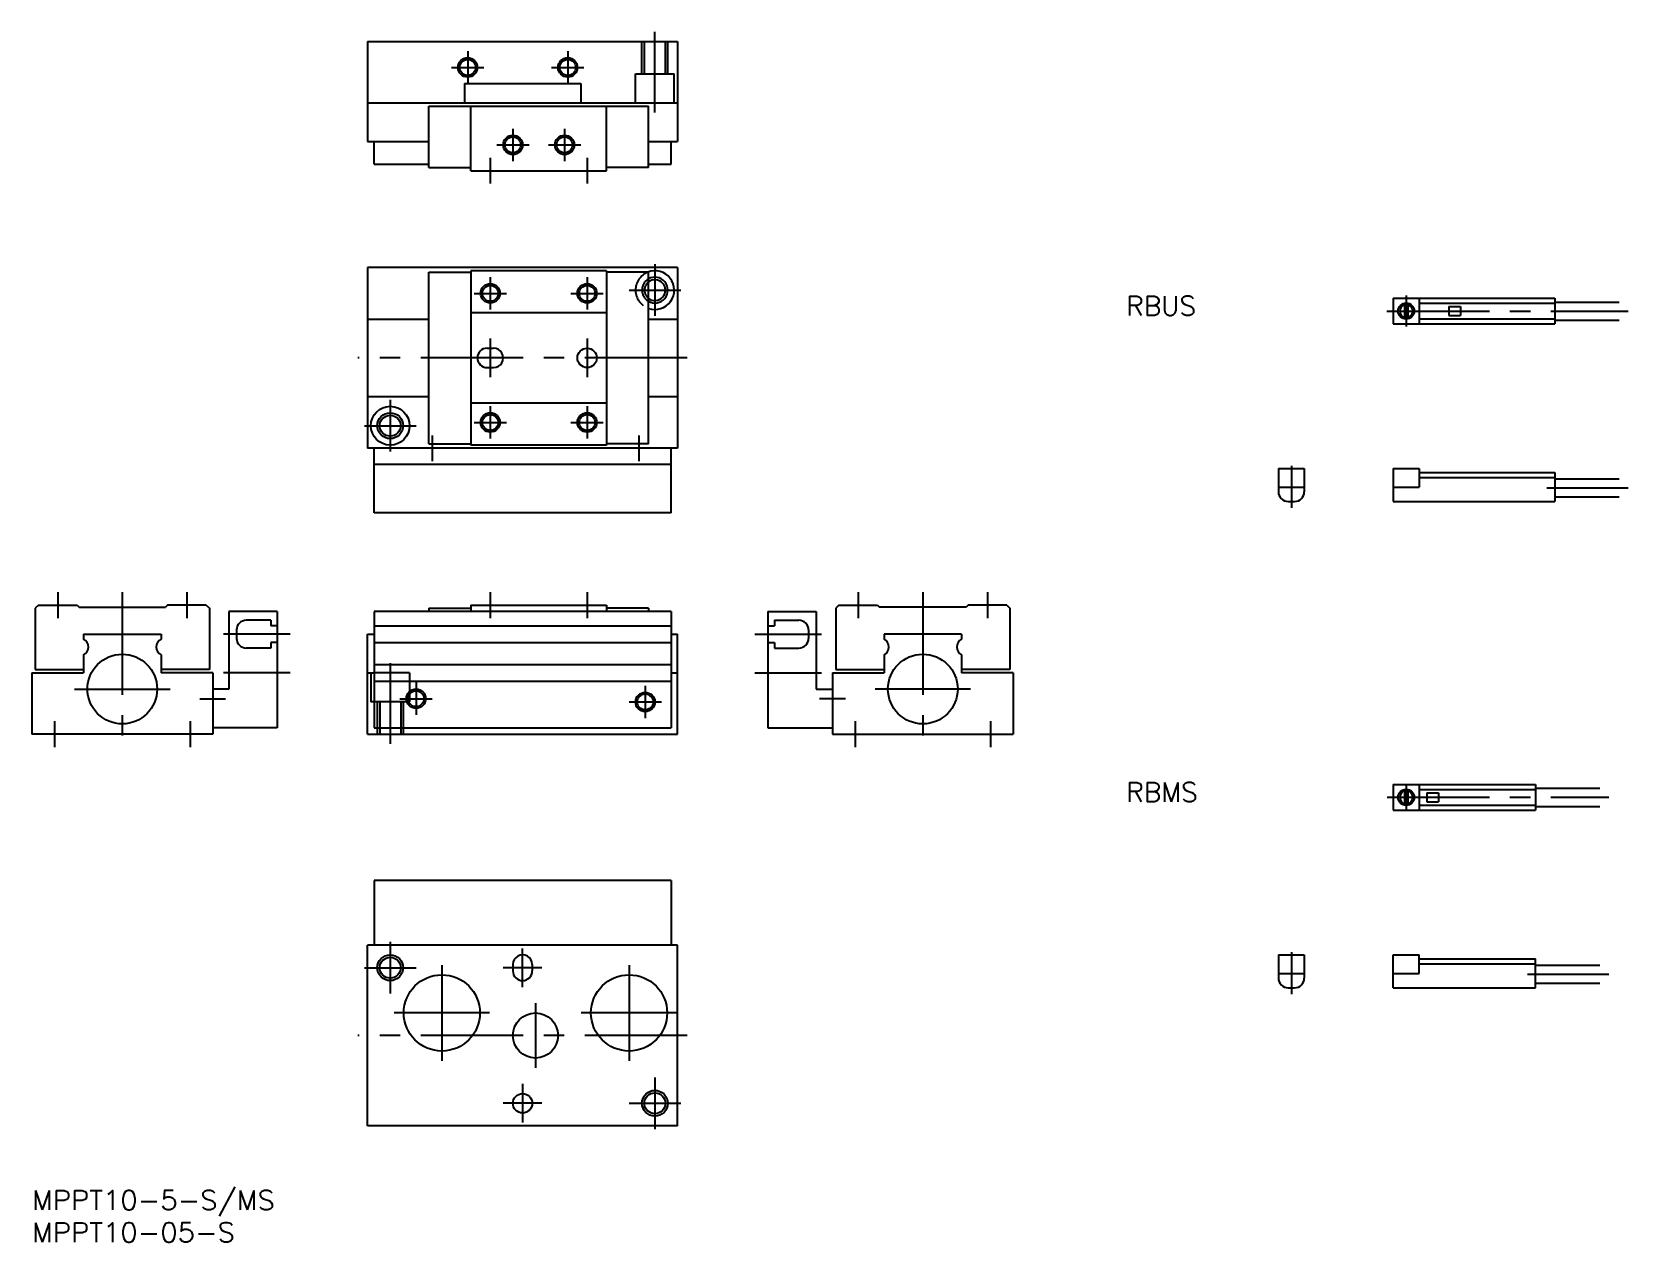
# Model space of a CAD drawing. Extents: x 0 to 247, y -8 to 179.
import ezdxf

# ---------------------------------------------------------------- set-up
doc = ezdxf.new("R2010")
doc.units = 0
doc.header["$LTSCALE"] = 0.5
doc.linetypes.add('CENTER', pattern=[50.8, 31.75, -6.35, 6.35, -6.35])
doc.linetypes.add('DASHED', pattern=[19.05, 12.7, -6.35])
for name, color, linetype in [('MSM_CENTER', 1, 'CENTER'), ('MSM_CONTINUOUS', 7, 'CONTINUOUS'), ('MSM_DASHED', 4, 'DASHED'), ('MSM_NARROW', 5, 'CONTINUOUS'), ('MSM_PART_NUMBER', 7, 'CONTINUOUS')]:
    doc.layers.add(name, color=color, linetype=linetype)
doc.styles.get("Standard").update_dxf_attribs({"font": 'txt.shx', "height": 3, "bigfont": 'bigfont.shx'})

# ---------------------------------------------------------------- blocks, each defined once
blk = doc.blocks.new('*U2')
at = {"layer": 'MSM_PART_NUMBER', "width": 1.045}
blk.add_text('MPPT10-5-S/MS', height=3, dxfattribs=at).set_placement((0, -3))
blk = doc.blocks.new('*U3')
at = {"layer": 'MSM_PART_NUMBER', "width": 1.045}
blk.add_text('MPPT10-05-S', height=3, dxfattribs=at).set_placement((0, -8))
blk = doc.blocks.new('*U5')
at = {"layer": 'MSM_PART_NUMBER'}
blk.add_text('RBUS', height=3, dxfattribs=at).set_placement((169.525004, 135.53092))
blk = doc.blocks.new('*U6')
at = {"layer": 'MSM_PART_NUMBER'}
blk.add_text('RBMS', height=3, dxfattribs=at).set_placement((169.525005, 60.202911))

msp = doc.modelspace()

# ---------------------------------------------------------------- linework, layer by layer
at = {"layer": 'MSM_CENTER'}
for p, q in [((96.502921, 166.966481), (96.502921, 179.466481)), ((67.502921, 176.466481), (67.502921, 171.466481)), ((83.002921, 176.466481), (83.002921, 171.466481)), ((65.002921, 173.966481), (70.002921, 173.966481)), ((80.502921, 173.966481), (85.502921, 173.966481)), ((74.502921, 164.466481), (74.502921, 159.466481)), ((82.502921, 164.466481), (82.502921, 159.466481)), ((72.002921, 161.966481), (77.002921, 161.966481)), ((80.002921, 161.966481), (85.002921, 161.966481)), ((71.002921, 159.966481), (71.002921, 155.966481)), ((86.002921, 159.966481), (86.002921, 155.966481)), ((96.502921, 143.466481), (96.502921, 135.466481)), ((71.002921, 141.466481), (71.002921, 136.466481)), ((86.002921, 141.466481), (86.002921, 136.466481)), ((68.502921, 138.966481), (73.502921, 138.966481)), ((83.502921, 138.966481), (88.502921, 138.966481)), ((92.502921, 139.466481), (100.502921, 139.466481)), ((212.886946, 138.624276), (212.886946, 133.824276)), ((209.886943, 136.224276), (247.250632, 136.224276)), ((71.002921, 131.966481), (71.002921, 125.966481)), ((86.002921, 131.966481), (86.002921, 125.966481)), ((101.502921, 128.966481), (50.502921, 128.966481)), ((55.502921, 122.466481), (55.502921, 114.466481)), ((71.002921, 121.466481), (71.002921, 116.466481)), ((86.002921, 121.466481), (86.002921, 116.466481)), ((68.502921, 118.966481), (73.502921, 118.966481)), ((83.502921, 118.966481), (88.502921, 118.966481)), ((51.502921, 118.466481), (59.502921, 118.466481)), ((62.002921, 116.966481), (62.002921, 112.966481)), ((94.002921, 116.966481), (94.002921, 112.966481)), ((195.093533, 112.224276), (195.093533, 105.724276)), ((234.656828, 108.824274), (247.250632, 108.824274)), ((4, 92.674405), (4, 88.674405)), ((14, 92.674405), (14, 68.674405)), ((24, 92.674405), (24, 88.674405)), ((71.002921, 92.674405), (71.002921, 88.674405)), ((86.002921, 92.674405), (86.002921, 88.674405)), ((128.005842, 92.674405), (128.005842, 88.674405)), ((138.005842, 92.674405), (138.005842, 68.674405)), ((148.005842, 92.674405), (148.005842, 88.674405)), ((40, 86.174405), (29.7, 86.174405)), ((112.005842, 86.174405), (122.305842, 86.174405)), ((55.502921, 81.674405), (55.502921, 69.174405)), ((40, 80.174405), (29.7, 80.174405)), ((112.005842, 80.174405), (122.305842, 80.174405)), ((6.600006, 77.674405), (21.399994, 77.674405)), ((59.502921, 78.674405), (59.502921, 73.674405)), ((95.002921, 78.174405), (95.002921, 73.174405)), ((145.405836, 77.674405), (130.605848, 77.674405)), ((26, 76.174405), (30, 76.174405)), ((57.002921, 76.174405), (62.002921, 76.174405)), ((92.502921, 75.674405), (97.502921, 75.674405)), ((126.005842, 76.174405), (122.005842, 76.174405)), ((3.5, 72.674405), (3.5, 68.674405)), ((24.5, 72.674405), (24.5, 68.674405)), ((127.505842, 72.674405), (127.505842, 68.674405)), ((148.505842, 72.674405), (148.505842, 68.674405)), ((212.886946, 62.896267), (212.886946, 58.896267)), ((209.908723, 60.896267), (244.250632, 60.896267)), ((55.502921, 38.5), (55.502921, 30.5)), ((76.002921, 31.5), (76.002921, 37.5)), ((63.502921, 34.900002), (63.502921, 20.099998)), ((92.502921, 34.900002), (92.502921, 20.099998)), ((195.093533, 36.896267), (195.093533, 30.396267)), ((51.502921, 34.5), (59.502921, 34.5)), ((79.002921, 34.5), (73.002921, 34.5)), ((231.656828, 33.496277), (244.250632, 33.496277)), ((70.902915, 27.5), (56.102927, 27.5)), ((78.002921, 29), (78.002921, 19)), ((99.902915, 27.5), (85.102927, 27.5)), ((101.502921, 24), (50.502921, 24)), ((96.502921, 17.5), (96.502921, 9.5)), ((76.002921, 16.5), (76.002921, 10.5)), ((79.002921, 13.5), (73.002921, 13.5)), ((92.502921, 13.5), (100.502921, 13.5))]:
    msp.add_line(p, q, dxfattribs=at)
at = {"layer": 'MSM_CONTINUOUS'}
for p, q in [((52.002921, 177.966481), (100.002921, 177.966481)), ((52.002921, 177.966481), (52.002921, 162.466481)), ((100.002921, 177.966481), (100.002921, 162.466481)), ((67.002921, 171.466481), (67.002921, 168.466481)), ((67.002921, 171.466481), (85.002921, 171.466481)), ((85.002921, 171.466481), (85.002921, 168.466481)), ((52.002921, 168.466481), (100.002921, 168.466481)), ((61.502921, 158.466481), (61.502921, 167.966481)), ((61.502921, 167.966481), (95.502921, 167.966481)), ((68.002921, 157.966481), (68.002921, 167.966481)), ((89.002921, 157.966481), (89.002921, 167.966481)), ((95.502921, 158.466481), (95.502921, 167.966481)), ((52.002921, 162.466481), (61.502921, 162.466481)), ((53.002921, 158.966481), (53.002921, 162.466481)), ((95.502921, 162.466481), (100.002921, 162.466481)), ((99.002921, 158.966481), (99.002921, 162.466481)), ((53.002921, 158.966481), (61.502921, 158.966481)), ((61.502921, 158.466481), (68.002921, 158.466481)), ((95.502921, 158.466481), (89.002921, 158.466481)), ((95.502921, 158.966481), (99.002921, 158.966481)), ((68.002921, 157.966481), (89.002921, 157.966481)), ((52.002921, 142.966481), (52.002921, 114.966481)), ((100.002921, 142.966481), (52.002921, 142.966481)), ((61.502921, 142.266484), (68.002921, 142.266484)), ((61.502921, 115.666478), (61.502921, 142.266484)), ((89.002921, 142.466481), (68.002921, 142.466481)), ((68.002921, 142.466481), (68.002921, 115.466481)), ((89.002921, 142.466481), (89.002921, 115.466481)), ((95.502921, 142.266484), (89.002921, 142.266484)), ((95.502921, 115.666478), (95.502921, 142.266484)), ((100.002921, 142.966481), (100.002921, 114.966481)), ((210.886946, 138.224276), (210.886946, 134.224276)), ((210.886946, 138.224276), (235.886946, 138.224276)), ((212.636946, 137.449026), (212.636946, 134.999526)), ((213.136946, 137.449026), (213.136946, 134.999526)), ((214.886938, 138.224276), (214.886938, 134.224276)), ((214.886938, 137.424276), (235.886946, 137.424276)), ((219.486945, 136.924276), (221.286948, 136.924276)), ((219.486945, 136.924276), (219.486945, 135.524266)), ((221.286948, 136.924276), (221.286948, 135.524266)), ((235.886946, 138.224276), (235.886946, 134.224276)), ((235.886946, 137.624266), (245.886946, 137.624266)), ((52.002921, 134.966481), (61.502921, 134.966481)), ((89.002921, 135.966481), (68.002921, 135.966481)), ((95.502921, 134.966481), (100.002921, 134.966481)), ((210.886946, 134.224276), (235.886946, 134.224276)), ((214.886938, 135.024266), (235.886946, 135.024266)), ((219.486945, 135.524266), (221.286948, 135.524266)), ((235.886946, 134.824276), (245.886946, 134.824276)), ((70.502921, 130.466481), (71.502921, 130.466481)), ((70.502921, 127.466481), (71.502921, 127.466481)), ((52.002921, 122.966481), (61.502921, 122.966481)), ((89.002921, 121.966481), (68.002921, 121.966481)), ((95.502921, 122.966481), (100.002921, 122.966481)), ((100.002921, 114.966481), (52.002921, 114.966481)), ((53.002921, 104.966481), (53.002921, 114.966481)), ((61.502921, 115.666478), (68.002921, 115.666478)), ((89.002921, 115.466481), (68.002921, 115.466481)), ((95.502921, 115.666478), (89.002921, 115.666478)), ((99.002921, 104.966481), (99.002921, 114.966481)), ((99.002921, 112.466481), (53.002921, 112.466481)), ((193.093533, 111.824274), (193.093533, 108.224276)), ((193.093533, 111.824274), (197.093533, 111.824274)), ((197.093533, 111.824274), (197.093533, 108.224276)), ((210.886946, 111.824274), (214.886938, 111.824274)), ((210.886946, 111.824274), (210.886946, 106.724276)), ((214.886938, 111.824274), (214.886938, 108.924281)), ((193.093533, 108.924281), (197.093533, 108.924281)), ((210.886946, 108.924281), (214.886938, 108.924281)), ((214.886938, 111.224276), (235.886946, 111.224276)), ((214.886938, 110.424281), (235.886946, 110.424281)), ((235.886946, 111.224276), (235.886946, 106.724276)), ((235.886946, 110.224276), (245.886946, 110.224276)), ((194.593533, 106.724276), (195.593533, 106.724276)), ((210.886946, 106.724276), (235.886946, 106.724276)), ((235.886946, 107.424281), (245.886946, 107.424281)), ((99.002921, 104.966481), (53.002921, 104.966481)), ((1, 90.674405), (0.5, 90.174405)), ((0.5, 90.174405), (0.5, 80.674405)), ((1, 90.674405), (7, 90.674405)), ((6.999991, 90.674408), (7.300007, 90.374393)), ((7.299988, 90.374402), (20.700012, 90.374402)), ((21.000007, 90.674408), (20.700002, 90.374404)), ((27, 90.674405), (21, 90.674405)), ((27, 90.674405), (27.5, 90.174405)), ((27.5, 90.174405), (27.5, 80.674405)), ((30.5, 89.674405), (30.5, 77.674405)), ((38, 89.674405), (30.5, 89.674405)), ((38, 89.674405), (38, 71.674405)), ((53.002921, 89.674413), (53.002921, 71.674405)), ((99.002921, 89.674413), (53.002921, 89.674413)), ((61.502921, 90.174405), (61.502921, 89.674413)), ((61.502921, 90.174405), (68.002921, 90.174405)), ((68.002921, 90.674405), (89.002921, 90.674405)), ((68.002921, 90.674405), (68.002921, 89.674413)), ((89.002921, 90.674405), (89.002921, 89.674413)), ((95.502921, 90.174405), (89.002921, 90.174405)), ((95.502921, 90.174405), (95.502921, 89.674413)), ((99.002921, 89.674413), (99.002921, 71.674405)), ((114.005842, 89.674405), (121.505842, 89.674405)), ((114.005842, 89.674405), (114.005842, 71.674405)), ((121.505842, 89.674405), (121.505842, 77.674405)), ((125.005842, 90.674405), (124.505842, 90.174405)), ((124.505842, 90.174405), (124.505842, 80.674405)), ((125.005842, 90.674405), (131.005842, 90.674405)), ((131.005835, 90.674408), (131.30584, 90.374404)), ((144.705854, 90.374402), (131.30583, 90.374402)), ((145.005851, 90.674408), (144.705835, 90.374393)), ((151.005842, 90.674405), (145.005842, 90.674405)), ((151.005842, 90.674405), (151.505842, 90.174405)), ((151.505842, 90.174405), (151.505842, 80.674405)), ((31.7, 86.824395), (31.7, 85.524405)), ((37, 88.324395), (33.2, 88.324395)), ((37, 88.324395), (37, 87.474405)), ((38, 87.474405), (37, 87.474405)), ((53.002921, 87.474405), (99.002921, 87.474405)), ((114.005842, 87.474405), (115.005842, 87.474405)), ((115.005842, 88.324395), (115.005842, 87.474405)), ((115.005842, 88.324395), (118.805842, 88.324395)), ((120.305842, 86.824395), (120.305842, 85.524405)), ((8, 86.174405), (8, 85.383702)), ((8, 86.174405), (20, 86.174405)), ((20, 86.174405), (20, 85.383702)), ((37, 84.874399), (37, 84.024408)), ((38, 84.874399), (37, 84.874399)), ((52.002921, 86.174405), (53.002921, 86.174405)), ((52.002921, 70.674405), (52.002921, 86.174405)), ((53.002921, 84.874399), (99.002921, 84.874399)), ((99.002921, 86.174405), (100.002921, 86.174405)), ((100.002921, 70.674405), (100.002921, 86.174405)), ((114.005842, 84.874399), (115.005842, 84.874399)), ((115.005842, 84.874399), (115.005842, 84.024408)), ((144.005842, 86.174405), (132.005842, 86.174405)), ((132.005842, 86.174405), (132.005842, 85.383702)), ((144.005842, 86.174405), (144.005842, 85.383702)), ((8, 82.965108), (8, 80.174405)), ((20, 82.965108), (20, 80.174405)), ((37, 84.024408), (33.2, 84.024408)), ((115.005842, 84.024408), (118.805842, 84.024408)), ((132.005842, 82.965108), (132.005842, 80.174405)), ((144.005842, 82.965108), (144.005842, 80.174405)), ((0, 80.174405), (0, 70.674405)), ((0, 80.174405), (8, 80.174405)), ((0.5, 80.674405), (8, 80.674405)), ((27.5, 80.674405), (20, 80.674405)), ((28, 80.174405), (20, 80.174405)), ((28, 80.174405), (28, 70.674405)), ((52.002921, 80.174405), (53.002921, 80.174405)), ((53.002921, 81.474405), (99.002921, 81.474405)), ((99.002921, 80.174405), (100.002921, 80.174405)), ((124.005842, 80.174405), (132.005842, 80.174405)), ((124.005842, 80.174405), (124.005842, 70.674405)), ((124.505842, 80.674405), (132.005842, 80.674405)), ((151.505842, 80.674405), (144.005842, 80.674405)), ((152.005842, 80.174405), (144.005842, 80.174405)), ((152.005842, 80.174405), (152.005842, 70.674405)), ((30.5, 77.674405), (28, 77.674405)), ((53.002921, 78.874399), (99.002921, 78.874399)), ((121.505842, 77.674405), (124.005842, 77.674405)), ((28, 70.674405), (0, 70.674405)), ((38, 71.674405), (28, 71.674405)), ((52.002921, 70.674405), (100.002921, 70.674405)), ((53.002921, 71.674405), (99.002921, 71.674405)), ((114.005842, 71.674405), (124.005842, 71.674405)), ((124.005842, 70.674405), (152.005842, 70.674405)), ((210.886946, 62.896267), (210.886946, 58.896267)), ((210.886946, 62.896267), (232.886946, 62.896267)), ((212.636946, 62.121017), (212.636946, 59.671517)), ((213.136946, 62.121017), (213.136946, 59.671517)), ((214.886954, 62.896267), (214.886954, 58.896267)), ((214.886954, 62.096267), (232.886946, 62.096267)), ((232.886946, 62.896267), (232.886946, 58.896267)), ((232.886946, 62.296267), (242.886954, 62.296267)), ((214.886954, 59.696267), (232.886946, 59.696267)), ((216.086943, 61.596267), (216.086943, 60.196267)), ((216.086943, 61.596267), (217.886946, 61.596267)), ((216.086943, 60.196267), (217.886946, 60.196267)), ((217.886946, 61.596267), (217.886946, 60.196267)), ((232.886946, 59.496267), (242.886954, 59.496267)), ((210.886946, 58.896267), (232.886946, 58.896267)), ((99.002921, 48), (53.002921, 48)), ((53.002921, 48), (53.002921, 38)), ((99.002921, 48), (99.002921, 38)), ((100.002921, 38), (52.002921, 38)), ((52.002921, 10), (52.002921, 38)), ((100.002921, 10), (100.002921, 38)), ((74.502921, 35), (74.502921, 34)), ((77.502921, 35), (77.502921, 34)), ((193.093533, 36.496277), (193.093533, 32.896267)), ((193.093533, 36.496277), (197.093533, 36.496277)), ((197.093533, 36.496277), (197.093533, 32.896267)), ((210.886946, 36.496277), (214.886954, 36.496277)), ((210.886946, 31.396267), (210.886946, 36.496277)), ((214.886954, 33.596267), (214.886954, 36.496277)), ((214.886954, 35.896267), (232.886946, 35.896267)), ((214.886954, 35.096277), (232.886946, 35.096277)), ((232.886946, 31.396267), (232.886946, 35.896267)), ((232.886946, 34.896267), (242.886954, 34.896267)), ((193.093533, 33.596267), (197.093533, 33.596267)), ((210.886946, 33.596267), (214.886954, 33.596267)), ((194.593533, 31.396267), (195.593533, 31.396267)), ((210.886946, 31.396267), (232.886946, 31.396267)), ((232.886946, 32.096277), (242.886954, 32.096277)), ((100.002921, 10), (52.002921, 10))]:
    msp.add_line(p, q, dxfattribs=at)
for centre, radius in [((67.502921, 173.966481), 1.2295), ((83.002921, 173.966481), 1.2295), ((74.502921, 161.966481), 1.2295), ((82.502921, 161.966481), 1.2295), ((71.002921, 138.966481), 1.2295), ((86.002921, 138.966481), 1.2295), ((212.886946, 136.224276), 1.25), ((86.002921, 128.966481), 1.5), ((55.502921, 118.466481), 3), ((55.502921, 118.466481), 1.621), ((71.002921, 118.966481), 1.2295), ((86.002921, 118.966481), 1.2295), ((14, 77.674405), 5.4), ((138.005842, 77.674405), 5.4), ((59.502921, 76.174405), 1.2295), ((95.002921, 75.674405), 1.2295), ((212.886946, 60.896267), 1.25), ((55.502921, 34.5), 1.621), ((63.502921, 27.5), 5.9), ((92.502921, 27.5), 5.9), ((78.002921, 24), 3.5), ((76.002921, 13.5), 1.5), ((96.502921, 13.5), 1.621)]:
    msp.add_circle(centre, radius, dxfattribs=at)
for centre, radius, start, end in [((96.502921, 139.466481), 3, 250.52877937, 111.03931019), ((96.502921, 139.466481), 1.621, 231.90966319, 128.09033681), ((212.886946, 136.224276), 1, 104.47752, 255.52249), ((212.886946, 136.224276), 1, 284.47751, 75.522488), ((70.502921, 128.966481), 1.5, 90.000003, 270.000001), ((71.502921, 128.966481), 1.5, 269.999997, 90.000003), ((194.593533, 108.224276), 1.5, 179.99999, 270), ((195.593533, 108.224276), 1.5, 270, 0), ((33.2, 86.824395), 1.5, 90.000003, 180.00001), ((118.805842, 86.824395), 1.5, 359.99999, 89.999997), ((7.399994, 84.174405), 1.35, 296.386002, 63.610003), ((20.600006, 84.174405), 1.35, 116.386997, 243.610991), ((33.2, 85.524405), 1.5, 179.99999, 270), ((118.805842, 85.524405), 1.5, 270, 0.00001), ((131.405836, 84.174405), 1.35, 296.389009, 63.613003), ((144.605848, 84.174405), 1.35, 116.389997, 243.613998), ((212.886946, 60.896267), 1, 104.47751, 255.52249), ((212.886946, 60.896267), 1, 284.47751, 75.522488), ((76.002921, 35), 1.5, 0, 180.000005), ((76.002921, 34), 1.5, 180.000005, 0), ((194.593533, 32.896267), 1.5, 179.99999, 270), ((195.593533, 32.896267), 1.5, 270, 0)]:
    msp.add_arc(centre, radius, start, end, dxfattribs=at)
at = {"layer": 'MSM_DASHED'}
for p, q in [((94.502921, 172.966481), (94.502921, 177.966481)), ((94.881921, 172.966481), (94.881921, 177.966481)), ((98.123921, 172.966481), (98.123921, 177.966481)), ((98.502921, 172.966481), (98.502921, 177.966481)), ((93.502921, 172.966481), (99.502921, 172.966481)), ((93.502921, 168.466481), (93.502921, 172.966481)), ((99.502921, 168.466481), (99.502921, 172.966481)), ((52.502921, 80.174405), (52.502921, 75.674405)), ((58.502921, 80.174405), (53.002921, 80.174405)), ((58.502921, 80.174405), (58.502921, 75.674405)), ((58.502921, 75.674405), (52.502921, 75.674405)), ((53.502921, 75.674405), (53.502921, 70.674405)), ((53.881921, 75.674405), (53.881921, 70.674405)), ((57.123921, 75.674405), (57.123921, 70.674405)), ((57.502921, 75.674405), (57.502921, 70.674405))]:
    msp.add_line(p, q, dxfattribs=at)
for radius, start, end in [(3, 111.03931019, 250.52877937), (2, 120, 240), (1.621, 128.09033681, 231.90966319)]:
    msp.add_arc((96.502921, 139.466481), radius, start, end, dxfattribs=at)
at = {"layer": 'MSM_NARROW'}
for centre, radius in [((67.502921, 173.966481), 1.5), ((83.002921, 173.966481), 1.5), ((74.502921, 161.966481), 1.5), ((82.502921, 161.966481), 1.5), ((71.002921, 138.966481), 1.5), ((86.002921, 138.966481), 1.5), ((55.502921, 118.466481), 2), ((71.002921, 118.966481), 1.5), ((86.002921, 118.966481), 1.5), ((59.502921, 76.174405), 1.5), ((95.002921, 75.674405), 1.5), ((55.502921, 34.5), 2), ((96.502921, 13.5), 2)]:
    msp.add_circle(centre, radius, dxfattribs=at)
msp.add_arc((96.502921, 139.466481), 2, 240, 120, dxfattribs=at)

# ---------------------------------------------------------------- block references
at = {"layer": 'MSM_CONTINUOUS'}
for name in ['*U5', '*U6', '*U2', '*U3']:
    msp.add_blockref(name, (0, 0), dxfattribs=at)

doc.saveas('drawing.dxf')
